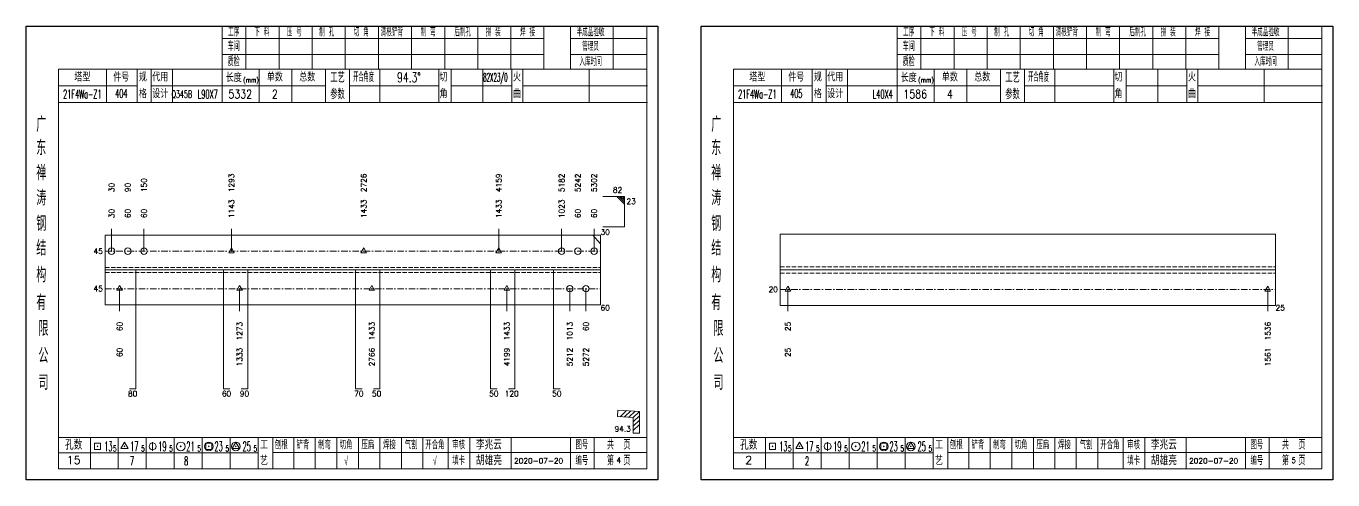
# Model space of a CAD drawing. Extents: x 1310 to 15542, y -76 to 8381.
# Drawn here: x 2453 to 3057, y 3664 to 3874 of the extents above; entities that cross this region are included whole.
import ezdxf
from ezdxf.enums import TextEntityAlignment as Align

# ---------------------------------------------------------------- set-up
doc = ezdxf.new("R2010")
doc.units = 0
doc.header["$MEASUREMENT"] = 0
doc.linetypes.add('一点画线', pattern=[5.2, 3, -1, 0.2, -1])
doc.linetypes.add('虚线', pattern=[2.75, 2, -0.75])
doc.layers.get('0').update_dxf_attribs({"linetype": 'CONTINUOUS', "lineweight": 25})
for name, color, linetype, lineweight in [('1', 7, 'CONTINUOUS', 25), ('2', 7, 'CONTINUOUS', 25), ('4', 7, 'CONTINUOUS', 25), ('5', 7, 'CONTINUOUS', 25)]:
    doc.layers.add(name, color=color, linetype=linetype, lineweight=lineweight)
doc.styles.get("Standard").update_dxf_attribs({"font": 'simplex.shx', "width": 0.7, "height": 3, "bigfont": 'gbhzfs.shx'})

# ---------------------------------------------------------------- blocks, each defined once
blk = doc.blocks.new('孔21.5')
at = {"layer": '5', "color": 7, "linetype": 'Continuous', "lineweight": 13}
for p, q in [((-0.1, -0.1), (0.1, 0.1)), ((0.1, -0.1), (-0.1, 0.1))]:
    blk.add_line(p, q, dxfattribs=at)
blk.add_circle((0, 0), 1, dxfattribs=at)
blk = doc.blocks.new('孔17.5')
at = {"layer": '5', "color": 7, "linetype": 'Continuous', "lineweight": 13}
for p, q in [((0, 1), (-0.866, -0.5)), ((-0.1, -0.1), (0.1, 0.1)), ((0.1, -0.1), (-0.1, 0.1)), ((0.866, -0.5), (0, 1)), ((-0.866, -0.5), (0.866, -0.5))]:
    blk.add_line(p, q, dxfattribs=at)
blk = doc.blocks.new('CTJGK')
at = {"color": 6, "linetype": 'Continuous'}
for p, q in [((0, 209.97), (292.13, 209.97)), ((0, 0), (0, 209.97)), ((292.13, 209.97), (292.13, 0)), ((292.13, 0), (0, 0))]:
    blk.add_line(p, q, dxfattribs=at)

msp = doc.modelspace()

# ---------------------------------------------------------------- linework, layer by layer
at = {"color": 7, "linetype": 'Continuous', "lineweight": 13}
for p, q in [((2729.442, 3794.914), (2719.442, 3794.914)), ((2725.942, 3794.914), (2729.442, 3791.414)), ((2726.817, 3794.914), (2729.442, 3792.289)), ((2727.692, 3794.914), (2729.442, 3793.164)), ((2728.567, 3794.914), (2729.442, 3794.039)), ((2729.442, 3780.914), (2729.442, 3794.914)), ((2492.312, 3769.581), (2492.312, 3779.914)), ((2507.312, 3769.581), (2507.312, 3779.914)), ((2547.766, 3769.581), (2547.766, 3779.914)), ((2671.355, 3769.581), (2671.355, 3779.914)), ((2700.442, 3769.581), (2700.442, 3779.914)), ((2718.442, 3772.949), (2714.918, 3777.081)), ((2715.442, 3769.581), (2715.442, 3779.914)), ((2729.442, 3780.914), (2719.442, 3780.914)), ((2496.062, 3752.247), (2496.062, 3741.914)), ((2551.516, 3752.247), (2551.516, 3741.914)), ((2675.105, 3752.247), (2675.105, 3741.914)), ((2704.192, 3752.247), (2704.192, 3741.914)), ((2711.692, 3752.247), (2711.692, 3741.914)), ((2805.053, 3751.914), (2805.053, 3741.914)), ((3026.96, 3751.914), (3026.96, 3741.914))]:
    msp.add_line(p, q, dxfattribs=at)
at = {"color": 7, "linetype": 'Continuous', "lineweight": 18}
for p, q in [((2489.312, 3777.081), (2489.312, 3744.747)), ((2489.312, 3777.081), (2718.442, 3777.081)), ((2718.442, 3777.081), (2718.442, 3744.747)), ((2801.442, 3777.414), (2801.442, 3744.414)), ((2801.442, 3777.414), (3030.572, 3777.414)), ((3030.572, 3777.414), (3030.572, 3744.414)), ((2489.312, 3760.914), (2718.442, 3760.914)), ((2801.442, 3760.914), (3030.572, 3760.914))]:
    msp.add_line(p, q, dxfattribs=at)
at = {"color": 3, "linetype": '一点画线', "lineweight": 13}
for p, q in [((2489.312, 3769.581), (2718.442, 3769.581)), ((2489.312, 3752.247), (2718.442, 3752.247)), ((2801.442, 3751.914), (3030.572, 3751.914))]:
    msp.add_line(p, q, dxfattribs=at)
at = {"color": 1, "linetype": '虚线', "lineweight": 18}
for p, q in [((2489.312, 3762.081), (2718.442, 3762.081)), ((2489.312, 3759.747), (2718.442, 3759.747)), ((2801.442, 3762.414), (3030.572, 3762.414)), ((2801.442, 3759.414), (3030.572, 3759.414))]:
    msp.add_line(p, q, dxfattribs=at)
at = {"layer": '1', "color": 7, "linetype": 'Continuous', "lineweight": 18}
for p, q in [((2489.312, 3744.747), (2718.442, 3744.747)), ((2801.442, 3744.414), (3030.572, 3744.414))]:
    msp.add_line(p, q, dxfattribs=at)
at = {"layer": '2', "color": 7, "linetype": 'Continuous', "lineweight": 13}
for p, q in [((2503.562, 3760.914), (2503.562, 3705.914)), ((2544.016, 3760.914), (2544.016, 3705.914)), ((2555.266, 3760.914), (2555.266, 3705.914)), ((2605.166, 3760.914), (2605.166, 3705.914)), ((2616.416, 3760.914), (2616.416, 3705.914)), ((2667.605, 3760.914), (2667.605, 3705.914)), ((2678.855, 3760.914), (2678.855, 3705.914)), ((2696.692, 3760.914), (2696.692, 3705.914)), ((2503.562, 3705.914), (2500.562, 3705.914)), ((2544.016, 3705.914), (2547.016, 3705.914)), ((2555.266, 3705.914), (2552.266, 3705.914)), ((2605.166, 3705.914), (2608.166, 3705.914)), ((2616.416, 3705.914), (2613.416, 3705.914)), ((2667.605, 3705.914), (2670.605, 3705.914)), ((2678.855, 3705.914), (2675.855, 3705.914)), ((2696.692, 3705.914), (2699.692, 3705.914)), ((2726.47, 3696.105), (2726.245, 3693.113)), ((2726.245, 3693.113), (2733.442, 3692.572)), ((2736.442, 3695.355), (2726.47, 3696.105)), ((2727.459, 3693.022), (2730.459, 3695.805)), ((2729.453, 3692.872), (2732.453, 3695.655)), ((2731.447, 3692.722), (2734.447, 3695.505)), ((2733.442, 3692.572), (2736.442, 3695.355)), ((2733.442, 3690.572), (2736.442, 3693.355)), ((2733.442, 3692.572), (2733.442, 3685.355)), ((2736.442, 3685.355), (2736.442, 3695.355)), ((2733.442, 3688.572), (2736.442, 3691.355)), ((2733.442, 3686.572), (2736.442, 3689.355)), ((2733.442, 3685.355), (2736.442, 3685.355))]:
    msp.add_line(p, q, dxfattribs=at)
at = {"layer": '4', "color": 1, "linetype": 'Continuous', "lineweight": 18}
for p, q in [((2452.812, 3873.741), (2452.812, 3663.771)), ((2744.942, 3873.741), (2452.812, 3873.741)), ((2543.442, 3873.741), (2543.442, 3853.901)), ((2554.472, 3873.741), (2554.472, 3853.881)), ((2569.782, 3873.741), (2569.782, 3853.881)), ((2585.102, 3873.741), (2585.102, 3853.881)), ((2600.412, 3873.741), (2600.412, 3853.881)), ((2615.722, 3873.741), (2615.722, 3853.881)), ((2631.032, 3873.741), (2631.032, 3853.881)), ((2646.352, 3873.741), (2646.352, 3853.881)), ((2661.662, 3873.741), (2661.662, 3853.881)), ((2676.972, 3873.741), (2676.972, 3853.881)), ((2692.282, 3873.741), (2692.282, 3853.901)), ((2692.282, 3873.741), (2692.282, 3853.881)), ((2704.562, 3873.741), (2704.562, 3853.881)), ((2724.312, 3873.741), (2724.312, 3853.881)), ((2739.892, 3873.741), (2739.892, 3853.881)), ((2744.942, 3843.941), (2744.942, 3873.741)), ((2764.942, 3873.741), (2764.942, 3663.771)), ((3057.072, 3873.741), (2764.942, 3873.741)), ((2855.572, 3873.741), (2855.572, 3853.901)), ((2866.602, 3873.741), (2866.602, 3853.881)), ((2881.912, 3873.741), (2881.912, 3853.881)), ((2897.232, 3873.741), (2897.232, 3853.881)), ((2912.542, 3873.741), (2912.542, 3853.881)), ((2927.852, 3873.741), (2927.852, 3853.881)), ((2943.162, 3873.741), (2943.162, 3853.881)), ((2958.482, 3873.741), (2958.482, 3853.881)), ((2973.792, 3873.741), (2973.792, 3853.881)), ((2989.102, 3873.741), (2989.102, 3853.881)), ((3004.412, 3873.741), (3004.412, 3853.901)), ((3004.412, 3873.741), (3004.412, 3853.881)), ((3016.692, 3873.741), (3016.692, 3853.881)), ((3036.442, 3873.741), (3036.442, 3853.881)), ((3052.022, 3873.741), (3052.022, 3853.881)), ((3057.072, 3843.941), (3057.072, 3873.741)), ((2692.282, 3868.011), (2543.442, 3868.011)), ((2739.892, 3868.011), (2704.562, 3868.011)), ((3004.412, 3868.011), (2855.572, 3868.011)), ((3052.022, 3868.011), (3016.692, 3868.011)), ((2692.282, 3860.531), (2543.442, 3860.531)), ((2739.892, 3860.531), (2704.562, 3860.531)), ((3004.412, 3860.531), (2855.572, 3860.531)), ((3052.022, 3860.531), (3016.692, 3860.531)), ((2467.822, 3853.881), (2467.822, 3668.821)), ((2739.892, 3853.881), (2467.822, 3853.881)), ((2489.942, 3853.891), (2489.942, 3838.471)), ((2504.092, 3838.471), (2504.092, 3853.881)), ((2510.592, 3838.471), (2510.592, 3853.881)), ((2520.462, 3853.881), (2520.462, 3838.471)), ((2543.442, 3853.901), (2543.442, 3838.471)), ((2560.562, 3853.881), (2560.562, 3838.471)), ((2575.612, 3853.881), (2575.612, 3838.471)), ((2591.312, 3853.881), (2591.312, 3838.471)), ((2602.372, 3853.881), (2602.372, 3838.471)), ((2616.322, 3853.881), (2616.322, 3838.471)), ((2643.622, 3853.881), (2643.622, 3838.471)), ((2649.382, 3853.881), (2649.382, 3838.471)), ((2664.002, 3853.881), (2664.002, 3838.471)), ((2677.462, 3853.881), (2677.462, 3838.471)), ((2682.452, 3853.881), (2682.452, 3838.471)), ((2713.192, 3853.881), (2713.192, 3838.471)), ((2739.892, 3668.821), (2739.892, 3853.881)), ((2779.952, 3853.881), (2779.952, 3668.821)), ((3052.022, 3853.881), (2779.952, 3853.881)), ((2802.072, 3853.891), (2802.072, 3838.471)), ((2816.222, 3838.471), (2816.222, 3853.881)), ((2822.722, 3838.471), (2822.722, 3853.881)), ((2832.592, 3853.881), (2832.592, 3838.471)), ((2855.572, 3853.901), (2855.572, 3838.471)), ((2872.692, 3853.881), (2872.692, 3838.471)), ((2887.742, 3853.881), (2887.742, 3838.471)), ((2903.442, 3853.881), (2903.442, 3838.471)), ((2914.502, 3853.881), (2914.502, 3838.471)), ((2928.452, 3853.881), (2928.452, 3838.471)), ((2955.752, 3853.881), (2955.752, 3838.471)), ((2961.512, 3853.881), (2961.512, 3838.471)), ((2976.132, 3853.881), (2976.132, 3838.471)), ((2989.592, 3853.881), (2989.592, 3838.471)), ((2994.582, 3853.881), (2994.582, 3838.471)), ((3025.322, 3853.881), (3025.322, 3838.471)), ((3052.022, 3668.821), (3052.022, 3853.881)), ((2504.092, 3846.121), (2467.822, 3846.121)), ((2591.312, 3846.171), (2510.592, 3846.171)), ((2602.372, 3846.171), (2643.622, 3846.171)), ((2649.382, 3846.171), (2677.462, 3846.171)), ((2682.452, 3846.171), (2740.072, 3846.171)), ((2744.942, 3663.771), (2744.942, 3843.941)), ((2816.222, 3846.121), (2779.952, 3846.121)), ((2903.442, 3846.171), (2822.722, 3846.171)), ((2914.502, 3846.171), (2955.752, 3846.171)), ((2961.512, 3846.171), (2989.592, 3846.171)), ((2994.582, 3846.171), (3052.202, 3846.171)), ((3057.072, 3663.771), (3057.072, 3843.941)), ((2740.072, 3838.471), (2467.822, 3838.471)), ((3052.202, 3838.471), (2779.952, 3838.471)), ((2467.822, 3683.351), (2739.892, 3683.351)), ((2482.512, 3683.351), (2482.512, 3668.821)), ((2495.442, 3668.821), (2495.442, 3683.351)), ((2508.372, 3683.351), (2508.372, 3668.821)), ((2521.292, 3668.821), (2521.292, 3683.351)), ((2534.222, 3683.351), (2534.222, 3668.821)), ((2547.152, 3668.821), (2547.152, 3683.351)), ((2560.072, 3668.821), (2560.072, 3683.351)), ((2566.942, 3668.821), (2566.942, 3683.351)), ((2576.602, 3668.821), (2576.602, 3683.351)), ((2586.542, 3668.821), (2586.542, 3683.351)), ((2596.482, 3668.821), (2596.482, 3683.351)), ((2606.432, 3668.821), (2606.432, 3683.351)), ((2616.372, 3668.821), (2616.372, 3683.351)), ((2626.312, 3668.821), (2626.312, 3683.351)), ((2636.262, 3668.821), (2636.262, 3683.351)), ((2647.902, 3668.821), (2647.902, 3683.351)), ((2658.052, 3668.821), (2658.052, 3683.351)), ((2677.112, 3668.821), (2677.112, 3683.351)), ((2704.492, 3668.821), (2704.492, 3683.351)), ((2715.452, 3668.821), (2715.452, 3683.351)), ((2779.952, 3683.351), (3052.022, 3683.351)), ((2794.642, 3683.351), (2794.642, 3668.821)), ((2807.572, 3668.821), (2807.572, 3683.351)), ((2820.502, 3683.351), (2820.502, 3668.821)), ((2833.422, 3668.821), (2833.422, 3683.351)), ((2846.352, 3683.351), (2846.352, 3668.821)), ((2859.282, 3668.821), (2859.282, 3683.351)), ((2872.202, 3668.821), (2872.202, 3683.351)), ((2879.072, 3668.821), (2879.072, 3683.351)), ((2888.732, 3668.821), (2888.732, 3683.351)), ((2898.672, 3668.821), (2898.672, 3683.351)), ((2908.612, 3668.821), (2908.612, 3683.351)), ((2918.562, 3668.821), (2918.562, 3683.351)), ((2928.502, 3668.821), (2928.502, 3683.351)), ((2938.442, 3668.821), (2938.442, 3683.351)), ((2948.392, 3668.821), (2948.392, 3683.351)), ((2960.032, 3668.821), (2960.032, 3683.351)), ((2970.182, 3668.821), (2970.182, 3683.351)), ((2989.242, 3668.821), (2989.242, 3683.351)), ((3016.622, 3668.821), (3016.622, 3683.351)), ((3027.582, 3668.821), (3027.582, 3683.351)), ((2560.072, 3676.221), (2467.822, 3676.221)), ((2566.902, 3676.381), (2739.892, 3676.381)), ((2872.202, 3676.221), (2779.952, 3676.221)), ((2879.032, 3676.381), (3052.022, 3676.381)), ((2467.822, 3668.821), (2739.892, 3668.821)), ((2779.952, 3668.821), (3052.022, 3668.821)), ((2452.812, 3663.771), (2744.942, 3663.771)), ((2764.942, 3663.771), (3057.072, 3663.771))]:
    msp.add_line(p, q, dxfattribs=at)
at = {"layer": '4', "color": 7, "linetype": 'Continuous', "lineweight": 13}
for p, q in [((2484.398, 3677.857), (2484.398, 3680.685)), ((2484.398, 3680.685), (2487.226, 3680.685)), ((2487.226, 3680.685), (2487.226, 3677.857)), ((2498.312, 3681.271), (2496.58, 3678.271)), ((2500.044, 3678.271), (2498.312, 3681.271)), ((2511.312, 3681.271), (2511.312, 3677.271)), ((2535.898, 3677.857), (2535.898, 3680.685)), ((2535.898, 3680.685), (2538.726, 3680.685)), ((2538.726, 3680.685), (2538.726, 3677.857)), ((2549.812, 3681.271), (2548.08, 3678.271)), ((2551.544, 3678.271), (2549.812, 3681.271)), ((2796.528, 3677.857), (2796.528, 3680.685)), ((2796.528, 3680.685), (2799.356, 3680.685)), ((2799.356, 3680.685), (2799.356, 3677.857)), ((2810.442, 3681.271), (2808.71, 3678.271)), ((2812.174, 3678.271), (2810.442, 3681.271)), ((2823.442, 3681.271), (2823.442, 3677.271)), ((2848.028, 3677.857), (2848.028, 3680.685)), ((2848.028, 3680.685), (2850.856, 3680.685)), ((2850.856, 3680.685), (2850.856, 3677.857)), ((2861.942, 3681.271), (2860.21, 3678.271)), ((2863.674, 3678.271), (2861.942, 3681.271)), ((2487.226, 3677.857), (2484.398, 3677.857)), ((2485.612, 3679.071), (2486.012, 3679.471)), ((2486.012, 3679.071), (2485.612, 3679.471)), ((2496.58, 3678.271), (2500.044, 3678.271)), ((2498.112, 3679.071), (2498.512, 3679.471)), ((2498.512, 3679.071), (2498.112, 3679.471)), ((2524.112, 3679.071), (2524.512, 3679.471)), ((2524.512, 3679.071), (2524.112, 3679.471)), ((2538.726, 3677.857), (2535.898, 3677.857)), ((2537.112, 3679.071), (2537.512, 3679.471)), ((2537.512, 3679.071), (2537.112, 3679.471)), ((2548.08, 3678.271), (2551.544, 3678.271)), ((2549.612, 3679.071), (2550.012, 3679.471)), ((2550.012, 3679.071), (2549.612, 3679.471)), ((2799.356, 3677.857), (2796.528, 3677.857)), ((2797.742, 3679.071), (2798.142, 3679.471)), ((2798.142, 3679.071), (2797.742, 3679.471)), ((2808.71, 3678.271), (2812.174, 3678.271)), ((2810.242, 3679.071), (2810.642, 3679.471)), ((2810.642, 3679.071), (2810.242, 3679.471)), ((2836.242, 3679.071), (2836.642, 3679.471)), ((2836.642, 3679.071), (2836.242, 3679.471)), ((2850.856, 3677.857), (2848.028, 3677.857)), ((2849.242, 3679.071), (2849.642, 3679.471)), ((2849.642, 3679.071), (2849.242, 3679.471)), ((2860.21, 3678.271), (2863.674, 3678.271)), ((2861.742, 3679.071), (2862.142, 3679.471)), ((2862.142, 3679.071), (2861.742, 3679.471))]:
    msp.add_line(p, q, dxfattribs=at)
for centre, radius in [((2511.312, 3679.271), 1.6), ((2524.312, 3679.271), 2), ((2537.312, 3679.271), 2), ((2549.812, 3679.271), 2), ((2823.442, 3679.271), 1.6), ((2836.442, 3679.271), 2), ((2849.442, 3679.271), 2), ((2861.942, 3679.271), 2)]:
    msp.add_circle(centre, radius, dxfattribs=at)

# ---------------------------------------------------------------- block references
at = {"color": 0, "linetype": 'Continuous'}
for p in [(2452.812, 3663.771), (2764.942, 3663.771)]:
    msp.add_blockref('CTJGK', p, dxfattribs=at)
at = {"color": 8, "linetype": 'Continuous', "lineweight": 9, "xscale": 1.5, "yscale": 1.5, "zscale": 1.5}
for name, p in [('孔21.5', (2492.312, 3769.581)), ('孔21.5', (2499.812, 3769.581)), ('孔21.5', (2507.312, 3769.581)), ('孔17.5', (2547.766, 3769.581)), ('孔17.5', (2608.916, 3769.581)), ('孔17.5', (2671.355, 3769.581)), ('孔21.5', (2700.442, 3769.581)), ('孔21.5', (2707.942, 3769.581)), ('孔21.5', (2715.442, 3769.581))]:
    msp.add_blockref(name, p, dxfattribs=at)
at = {"layer": '1', "color": 8, "linetype": 'Continuous', "lineweight": 9, "xscale": 1.5, "yscale": 1.5, "zscale": 1.5}
for name, p in [('孔17.5', (2496.062, 3752.247)), ('孔17.5', (2551.516, 3752.247)), ('孔17.5', (2612.666, 3752.247)), ('孔17.5', (2675.105, 3752.247)), ('孔21.5', (2704.192, 3752.247)), ('孔21.5', (2711.692, 3752.247)), ('孔17.5', (2805.053, 3751.914)), ('孔17.5', (3026.96, 3751.914))]:
    msp.add_blockref(name, p, dxfattribs=at)

# ---------------------------------------------------------------- texts
at = {"color": 7, "linetype": 'Continuous', "lineweight": 13}
for s, p in [('30', (2492.312, 3796.914)), ('90', (2499.812, 3796.914)), ('150', (2507.312, 3796.914)), ('1293', (2547.766, 3796.914)), ('2726', (2608.916, 3796.914)), ('4159', (2671.355, 3796.914)), ('5182', (2700.442, 3796.914)), ('5242', (2707.942, 3796.914)), ('5302', (2715.442, 3796.914))]:
    msp.add_text(s, height=2.5, rotation=90, dxfattribs=at).set_placement(p, align=Align.MIDDLE_LEFT)
msp.add_text('82', height=2.5, dxfattribs=at).set_placement((2728.442, 3795.914), align=Align.BOTTOM_RIGHT)
at = {"color": 8, "linetype": 'Continuous', "lineweight": 9}
for s, p in [('30', (2492.312, 3784.914)), ('60', (2499.812, 3784.914)), ('60', (2507.312, 3784.914)), ('1143', (2547.766, 3784.914)), ('1433', (2608.916, 3784.914)), ('1433', (2671.355, 3784.914)), ('1023', (2700.442, 3784.914)), ('60', (2707.942, 3784.914)), ('60', (2715.442, 3784.914))]:
    msp.add_text(s, height=2.5, rotation=90, dxfattribs=at).set_placement(p, align=Align.MIDDLE_LEFT)
at = {"color": 7, "linetype": 'Continuous', "lineweight": 13}
msp.add_text('23', height=2.5, dxfattribs=at).set_placement((2730.442, 3793.914), align=Align.TOP_LEFT)
msp.add_text('30', height=2.5, dxfattribs=at).set_placement((2718.442, 3778.414), align=Align.MIDDLE_LEFT)
for s, p in [('45', (2488.312, 3769.581)), ('45', (2488.312, 3752.247)), ('20', (2800.442, 3751.914))]:
    msp.add_text(s, height=2.5, dxfattribs=at).set_placement(p, align=Align.MIDDLE_RIGHT)
at = {"layer": '1', "color": 7, "linetype": 'Continuous', "lineweight": 13}
for s, p in [('60', (2718.442, 3743.414)), ('25', (3030.572, 3743.414))]:
    msp.add_text(s, height=2.5, dxfattribs=at).set_placement(p, align=Align.MIDDLE_LEFT)
at = {"layer": '1', "color": 8, "linetype": 'Continuous', "lineweight": 9}
for s, p in [('60', (2496.062, 3736.914)), ('1273', (2551.516, 3736.914)), ('1433', (2612.666, 3736.914)), ('1433', (2675.105, 3736.914)), ('1013', (2704.192, 3736.914)), ('60', (2711.692, 3736.914)), ('25', (2805.053, 3736.914)), ('1536', (3026.96, 3736.914))]:
    msp.add_text(s, height=2.5, rotation=90, dxfattribs=at).set_placement(p, align=Align.MIDDLE_RIGHT)
at = {"layer": '1', "color": 7, "linetype": 'Continuous', "lineweight": 13}
for s, p in [('60', (2496.062, 3724.914)), ('1333', (2551.516, 3724.914)), ('2766', (2612.666, 3724.914)), ('4199', (2675.105, 3724.914)), ('5212', (2704.192, 3724.914)), ('5272', (2711.692, 3724.914)), ('25', (2805.053, 3724.914)), ('1561', (3026.96, 3724.914))]:
    msp.add_text(s, height=2.5, rotation=90, dxfattribs=at).set_placement(p, align=Align.MIDDLE_RIGHT)
at = {"layer": '2', "color": 7, "linetype": 'Continuous', "lineweight": 13}
for s, p in [('80', (2502.062, 3704.914)), ('60', (2545.516, 3704.914)), ('90', (2553.766, 3704.914)), ('70', (2606.666, 3704.914)), ('50', (2614.916, 3704.914)), ('50', (2669.105, 3704.914)), ('120', (2677.355, 3704.914)), ('50', (2698.192, 3704.914))]:
    msp.add_text(s, height=2.5, dxfattribs=at).set_placement(p, align=Align.TOP_CENTER)
msp.add_text('94.3', height=2.5, dxfattribs=at).set_placement((2732.442, 3685.355), align=Align.BOTTOM_RIGHT)
at = {"layer": '4', "color": 1, "linetype": 'Continuous', "lineweight": 25}
for s, height, width, p in [('工序', 3.7, 0.7, (2548.812, 3870.871)), ('下 料', 3.7, 0.7, (2561.812, 3870.871)), ('压 号', 3.7, 0.7, (2576.812, 3870.871)), ('制 孔', 3.7, 0.7, (2591.812, 3870.871)), ('切 角', 3.7, 0.7, (2607.812, 3870.871)), ('清根铲背 ', 3.7, 0.7, (2622.812, 3870.871)), (' 制 弯', 3.7, 0.7, (2637.812, 3870.871)), (' 后制孔', 3.7, 0.7, (2653.812, 3870.871)), ('拼 装', 3.7, 0.7, (2668.812, 3870.871)), (' 焊 接', 3.7, 0.7, (2683.812, 3870.871)), ('半成品验收', 3.7, 0.7, (2713.812, 3870.871)), ('工序', 3.7, 0.7, (2860.942, 3870.871)), ('下 料', 3.7, 0.7, (2873.942, 3870.871)), ('压 号', 3.7, 0.7, (2888.942, 3870.871)), ('制 孔', 3.7, 0.7, (2903.942, 3870.871)), ('切 角', 3.7, 0.7, (2919.942, 3870.871)), ('清根铲背 ', 3.7, 0.7, (2934.942, 3870.871)), (' 制 弯', 3.7, 0.7, (2949.942, 3870.871)), (' 后制孔', 3.7, 0.7, (2965.942, 3870.871)), ('拼 装', 3.7, 0.7, (2980.942, 3870.871)), (' 焊 接', 3.7, 0.7, (2995.942, 3870.871)), ('半成品验收', 3.7, 0.7, (3025.942, 3870.871)), ('车间', 4, 0.7, (2548.812, 3864.271)), ('管理员', 3.7, 0.7, (2713.812, 3864.271)), ('车间', 4, 0.7, (2860.942, 3864.271)), ('管理员', 3.7, 0.7, (3025.942, 3864.271)), ('质检', 4, 0.7, (2548.812, 3857.211)), ('入库时间', 3.7, 0.7, (2713.812, 3857.211)), ('质检', 4, 0.7, (2860.942, 3857.211)), ('入库时间', 3.7, 0.7, (3025.942, 3857.211)), ('(mm)', 2.24, 0.7, (2556.812, 3848.771)), ('工艺', 4.8, 0.7, (2596.812, 3850.031)), ('开合角度', 4, 0.6, (2608.812, 3850.031)), ('94.3%%d', 4.47, 0.7, (2629.812, 3850.031)), ('82X23/0', 3.8, 0.4, (2669.812, 3850.031)), ('(mm)', 2.24, 0.7, (2868.942, 3848.771)), ('工艺', 4.8, 0.7, (2908.942, 3850.031)), ('开合角度', 4, 0.6, (2920.942, 3850.031)), ('21F4Wa-Z1', 4, 0.5, (2478.812, 3842.291)), ('404', 4, 0.5, (2496.812, 3842.541)), ('Q345B', 3.5, 0.5, (2524.812, 3842.271)), ('L90X7', 4, 0.5, (2536.812, 3842.271)), ('5332', 4, 0.8, (2551.812, 3842.321)), ('2', 4, 0.8, (2567.812, 3842.321)), ('参数', 4.8, 0.7, (2596.812, 3842.321)), ('21F4Wa-Z1', 4, 0.5, (2790.942, 3842.291)), ('405', 4, 0.5, (2808.942, 3842.541)), ('L40X4', 4, 0.5, (2848.942, 3842.271)), ('1586', 4, 0.8, (2863.942, 3842.321)), ('4', 4, 0.8, (2879.942, 3842.321)), ('参数', 4.8, 0.7, (2908.942, 3842.321)), ('广', 6.96, 0.7, (2459.812, 3828.241)), ('广', 6.96, 0.7, (2771.942, 3828.241)), ('东', 6.96, 0.7, (2459.812, 3817.451)), ('东', 6.96, 0.7, (2771.942, 3817.451)), ('禅', 6.96, 0.7, (2459.812, 3805.861)), ('禅', 6.96, 0.7, (2771.942, 3805.861)), ('涛', 6.96, 0.7, (2459.812, 3794.261)), ('涛', 6.96, 0.7, (2771.942, 3794.261)), ('钢', 6.96, 0.7, (2459.812, 3782.371)), ('钢', 6.96, 0.7, (2771.942, 3782.371)), ('结', 6.96, 0.7, (2459.812, 3771.061)), ('结', 6.96, 0.7, (2771.942, 3771.061)), ('构', 6.96, 0.7, (2459.812, 3758.681)), ('构', 6.96, 0.7, (2771.942, 3758.681)), ('有', 6.96, 0.7, (2459.812, 3745.871)), ('有', 6.96, 0.7, (2771.942, 3745.871)), ('限', 6.96, 0.7, (2460.812, 3733.871)), ('限', 6.96, 0.7, (2772.942, 3733.871)), ('公', 6.96, 0.7, (2460.812, 3721.331)), ('公', 6.96, 0.7, (2772.942, 3721.331)), ('司', 6.96, 0.7, (2460.812, 3708.851)), ('司', 6.96, 0.7, (2772.942, 3708.851)), ('13', 4.47, 0.5, (2490.812, 3679.271)), ('17', 4.47, 0.5, (2502.812, 3679.271)), ('19', 4.47, 0.5, (2515.812, 3679.271)), ('21', 4.47, 0.5, (2528.812, 3679.271)), ('23', 4.47, 0.5, (2541.812, 3679.271)), ('25', 4.47, 0.5, (2554.812, 3679.271)), ('刨根', 3.7, 0.8, (2570.812, 3679.871)), ('铲背', 3.7, 0.8, (2580.812, 3679.871)), ('制弯', 3.7, 0.8, (2590.812, 3679.871)), ('切角', 3.7, 0.8, (2600.812, 3679.871)), ('压扁', 3.7, 0.8, (2610.812, 3679.871)), ('焊接', 3.7, 0.8, (2620.812, 3679.871)), ('气割', 3.7, 0.8, (2630.812, 3679.871)), ('开合角', 3.7, 0.8, (2641.812, 3679.871)), ('审核', 3.7, 0.8, (2652.812, 3679.871)), ('图号', 3.7, 0.8, (2709.812, 3679.871)), ('共  页', 4, 0.8, (2726.812, 3679.871)), ('13', 4.47, 0.5, (2802.942, 3679.271)), ('17', 4.47, 0.5, (2814.942, 3679.271)), ('19', 4.47, 0.5, (2827.942, 3679.271)), ('21', 4.47, 0.5, (2840.942, 3679.271)), ('23', 4.47, 0.5, (2853.942, 3679.271)), ('25', 4.47, 0.5, (2866.942, 3679.271)), ('刨根', 3.7, 0.8, (2882.942, 3679.871)), ('铲背', 3.7, 0.8, (2892.942, 3679.871)), ('制弯', 3.7, 0.8, (2902.942, 3679.871)), ('切角', 3.7, 0.8, (2912.942, 3679.871)), ('压扁', 3.7, 0.8, (2922.942, 3679.871)), ('焊接', 3.7, 0.8, (2932.942, 3679.871)), ('气割', 3.7, 0.8, (2942.942, 3679.871)), ('开合角', 3.7, 0.8, (2953.942, 3679.871)), ('审核', 3.7, 0.8, (2964.942, 3679.871)), ('图号', 3.7, 0.8, (3021.942, 3679.871)), ('共  页', 4, 0.8, (3038.942, 3679.871)), ('5', 2.68, 0.6, (2493.812, 3678.271)), ('7', 4, 0.5, (2501.812, 3672.521)), ('5', 2.68, 0.6, (2506.812, 3678.271)), ('5', 2.68, 0.6, (2519.812, 3678.271)), ('8', 4, 0.5, (2526.812, 3672.521)), ('5', 2.68, 0.6, (2532.812, 3678.271)), ('5', 2.68, 0.6, (2545.812, 3678.271)), ('5', 2.68, 0.6, (2558.812, 3678.271)), ('√', 4, 0.6, (2600.812, 3672.601)), ('√', 4, 0.6, (2641.812, 3672.601)), ('填卡', 3.7, 0.8, (2652.812, 3672.601)), ('编号', 3.7, 0.8, (2709.812, 3672.601)), ('第  页', 4, 0.8, (2726.812, 3672.601)), ('5', 2.68, 0.6, (2805.942, 3678.271)), ('2', 4, 0.5, (2813.942, 3672.521)), ('5', 2.68, 0.6, (2818.942, 3678.271)), ('5', 2.68, 0.6, (2831.942, 3678.271)), ('5', 2.68, 0.6, (2844.942, 3678.271)), ('5', 2.68, 0.6, (2857.942, 3678.271)), ('5', 2.68, 0.6, (2870.942, 3678.271)), ('填卡', 3.7, 0.8, (2964.942, 3672.601)), ('编号', 3.7, 0.8, (3021.942, 3672.601)), ('第  页', 4, 0.8, (3038.942, 3672.601))]:
    msp.add_text(s, height=height, dxfattribs=dict(at, width=width)).set_placement(p, align=Align.MIDDLE_CENTER)
for s, height, p in [('塔型', 3.7, (2478.812, 3850.001)), ('件号', 3.7, (2496.812, 3850.001)), ('规', 3.7, (2506.812, 3850.031)), ('代用', 3.7, (2514.812, 3850.031)), ('长度', 3.7, (2548.812, 3849.771)), ('单数', 3.7, (2567.812, 3850.031)), ('总数', 3.7, (2582.812, 3850.031)), ('切', 3.7, (2645.812, 3850.031)), ('火', 3.7, (2679.812, 3850.031)), ('塔型', 3.7, (2790.942, 3850.001)), ('件号', 3.7, (2808.942, 3850.001)), ('规', 3.7, (2818.942, 3850.031)), ('代用', 3.7, (2826.942, 3850.031)), ('长度', 3.7, (2860.942, 3849.771)), ('单数', 3.7, (2879.942, 3850.031)), ('总数', 3.7, (2894.942, 3850.031)), ('切', 3.7, (2957.942, 3850.031)), ('火', 3.7, (2991.942, 3850.031)), ('格', 3.7, (2506.812, 3842.321)), ('设计', 3.7, (2514.812, 3842.321)), ('角', 3.7, (2645.812, 3842.321)), ('曲', 3.7, (2679.812, 3842.321)), ('格', 3.7, (2818.942, 3842.321)), ('设计', 3.7, (2826.942, 3842.321)), ('角', 3.7, (2957.942, 3842.321)), ('曲', 3.7, (2991.942, 3842.321)), ('孔数', 4, (2474.812, 3679.791)), ('工', 3.7, (2562.812, 3679.871)), ('李兆云', 4, (2666.812, 3679.871)), ('孔数', 4, (2786.942, 3679.791)), ('工', 3.7, (2874.942, 3679.871)), ('李兆云', 4, (2978.942, 3679.871)), ('15', 3.7, (2474.812, 3672.961)), ('艺', 3.7, (2562.812, 3672.521)), ('胡雄亮', 4, (2666.812, 3672.601)), ('2', 3.7, (2786.942, 3672.961)), ('艺', 3.7, (2874.942, 3672.521)), ('胡雄亮', 4, (2978.942, 3672.601)), ('2020-07-20', 2.5, (2689.812, 3672.601)), ('2020-07-20', 2.5, (3001.942, 3672.601))]:
    msp.add_text(s, height=height, dxfattribs=at).set_placement(p, align=Align.MIDDLE_CENTER)
at = {"layer": '4', "color": 6, "linetype": 'Continuous', "lineweight": 25, "width": 0.8}
for s, p in [('4', (2726.837, 3672.829)), ('5', (3038.967, 3672.829))]:
    msp.add_text(s, height=2.5, dxfattribs=at).set_placement(p, align=Align.MIDDLE_CENTER)

doc.saveas('drawing.dxf')
